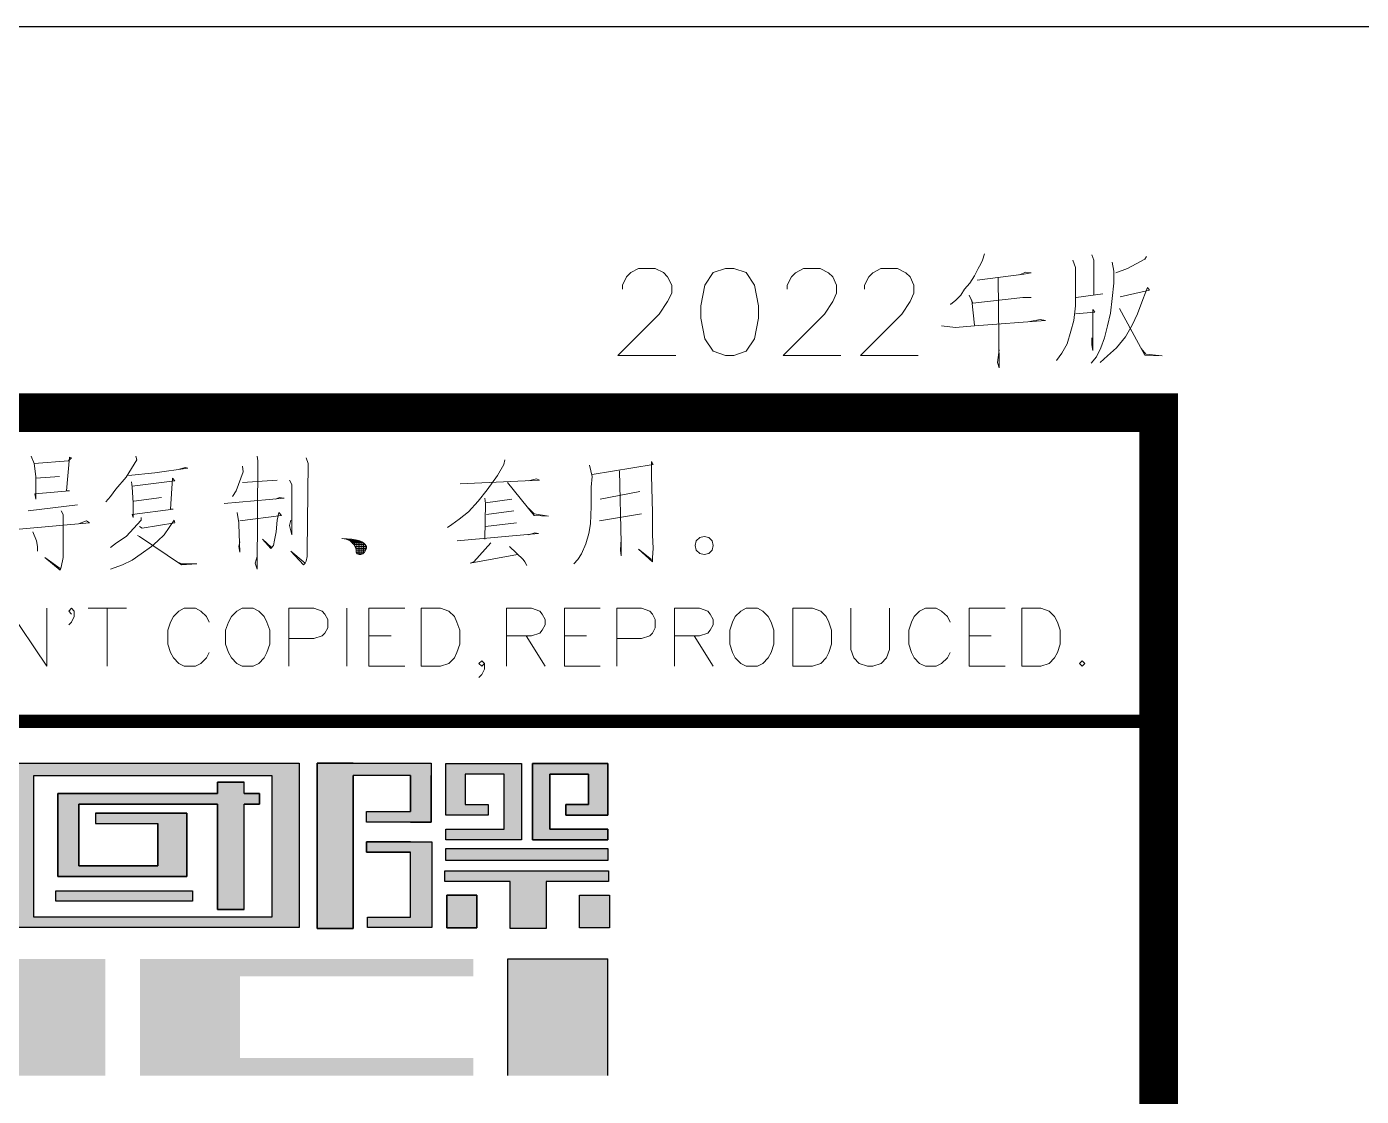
# Model space of a CAD drawing. Extents: x -9422388 to 15610651, y -1992469 to 953794.
# Drawn here: x -2685709 to -2682249, y -245956 to -243184 of the extents above; entities that cross this region are included whole.
import ezdxf

# ---------------------------------------------------------------- set-up
doc = ezdxf.new("R2010")
doc.units = 0
doc.header["$LTSCALE"] = 1000
doc.layers.add('PUB_TITLE', color=4, linetype='Continuous')

# ---------------------------------------------------------------- blocks, each defined once
blk = doc.blocks.new('AACI')
at = {"layer": 'PUB_TITLE'}
h = blk.add_hatch(color=256, dxfattribs=at)
h.paths.add_polyline_path([(3701.5, 3492.7), (3084.3, 3492.7), (3084.3, 3859.9), (3701.5, 3859.9)], flags=16)
h.paths.add_polyline_path([(3021.7, 3891.2), (3771.8, 3891.2), (3771.8, 3465.4), (3021.7, 3465.4)])
h = blk.add_hatch(color=256, dxfattribs=at)
h.paths.add_polyline_path([(3701.5, 3492.7), (3084.3, 3492.7), (3084.3, 3859.9), (3701.5, 3859.9)], flags=16)
h.paths.add_polyline_path([(3021.7, 3891.2), (3771.8, 3891.2), (3771.8, 3465.4), (3021.7, 3465.4)])
for points in [[(3946.9, 3766.2), (4060.9, 3766.2), (4060.9, 3859.9), (3912.4, 3859.9), (3912.4, 3463.5), (3818.7, 3463.5), (3818.7, 3891.2), (4113.9, 3891.2), (4113.9, 3738.8), (3946.9, 3738.8)], [(3946.9, 3766.2), (4060.9, 3766.2), (4060.9, 3859.9), (3912.4, 3859.9), (3912.4, 3463.5), (3818.7, 3463.5), (3818.7, 3891.2), (4113.9, 3891.2), (4113.9, 3738.8), (3946.9, 3738.8)], [(4152.6, 3890.5), (4348, 3890.5), (4348, 3693.2), (4152.6, 3693.2), (4152.6, 3720.5), (4303.2, 3720.5), (4303.2, 3863.1), (4202.3, 3863.1), (4202.3, 3784.2), (4261.7, 3784.2), (4261.7, 3756.9), (4152.6, 3756.9)], [(4152.6, 3890.5), (4348, 3890.5), (4348, 3693.2), (4152.6, 3693.2), (4152.6, 3720.5), (4303.2, 3720.5), (4303.2, 3863.1), (4202.3, 3863.1), (4202.3, 3784.2), (4261.7, 3784.2), (4261.7, 3756.9), (4152.6, 3756.9)], [(4376.8, 3890.5), (4572.2, 3890.5), (4572.2, 3756.9), (4463.1, 3756.9), (4463.1, 3784.2), (4522.4, 3784.2), (4522.4, 3863.1), (4421.6, 3863.1), (4421.6, 3720.5), (4572.2, 3720.5), (4572.2, 3693.2), (4376.8, 3693.2)], [(4376.8, 3890.5), (4572.2, 3890.5), (4572.2, 3756.9), (4463.1, 3756.9), (4463.1, 3784.2), (4522.4, 3784.2), (4522.4, 3863.1), (4421.6, 3863.1), (4421.6, 3720.5), (4572.2, 3720.5), (4572.2, 3693.2), (4376.8, 3693.2)], [(3560.2, 3842.4), (3560.2, 3813.1), (3146.8, 3813.1), (3146.8, 3598.2), (3480.8, 3598.2), (3480.8, 3762.3), (3244.4, 3762.3), (3244.4, 3734.9), (3405.6, 3734.9), (3405.6, 3625.5), (3201.5, 3625.5), (3201.5, 3785.7), (3560.2, 3785.7), (3560.2, 3512.3), (3629.4, 3512.3), (3629.4, 3785.7), (3669.5, 3785.7), (3669.5, 3813.1), (3629.4, 3813.1), (3629.4, 3842.4)], [(3560.2, 3842.4), (3560.2, 3813.1), (3146.8, 3813.1), (3146.8, 3598.2), (3480.8, 3598.2), (3480.8, 3762.3), (3244.4, 3762.3), (3244.4, 3734.9), (3405.6, 3734.9), (3405.6, 3625.5), (3201.5, 3625.5), (3201.5, 3785.7), (3560.2, 3785.7), (3560.2, 3512.3), (3629.4, 3512.3), (3629.4, 3785.7), (3669.5, 3785.7), (3669.5, 3813.1), (3629.4, 3813.1), (3629.4, 3842.4)], [(3946.9, 3688.1), (4115.6, 3688.1), (4115.6, 3465.4), (3948.8, 3465.4), (3948.8, 3492.7), (4060.9, 3492.7), (4060.9, 3660.7), (3946.9, 3660.7)], [(3946.9, 3688.1), (4115.6, 3688.1), (4115.6, 3465.4), (3948.8, 3465.4), (3948.8, 3492.7), (4060.9, 3492.7), (4060.9, 3660.7), (3946.9, 3660.7)], [(3496.1, 3561.1), (3496.1, 3533.7), (3141.5, 3533.7), (3141.5, 3561.1)], [(3496.1, 3561.1), (3496.1, 3533.7), (3141.5, 3533.7), (3141.5, 3561.1)]]:
    blk.add_hatch(color=256, dxfattribs=at).paths.add_polyline_path(points)
h = blk.add_hatch(color=256, dxfattribs=at)
h.paths.add_polyline_path([(4152.6, 3670.7), (4572.2, 3670.7), (4572.2, 3639.4), (4152.6, 3639.4)])
h.paths.add_polyline_path([(4149.7, 3612.3), (4573.4, 3612.3), (4573.4, 3584.9), (4412.5, 3584.9), (4412.5, 3463.2), (4318.7, 3463.2), (4318.7, 3584.9), (4149.7, 3584.9)])
h.paths.add_polyline_path([(4154.7, 3549.4), (4232.9, 3549.4), (4232.9, 3464.9), (4154.7, 3464.9)], flags=17)
h.paths.add_polyline_path([(4498.3, 3549.4), (4576.6, 3549.4), (4576.6, 3464.9), (4498.3, 3464.9)])
h = blk.add_hatch(color=256, dxfattribs=at)
h.paths.add_polyline_path([(4152.6, 3670.7), (4572.2, 3670.7), (4572.2, 3639.4), (4152.6, 3639.4)])
h.paths.add_polyline_path([(4149.7, 3612.3), (4573.4, 3612.3), (4573.4, 3584.9), (4412.5, 3584.9), (4412.5, 3463.2), (4318.7, 3463.2), (4318.7, 3584.9), (4149.7, 3584.9)])
h.paths.add_polyline_path([(4154.7, 3549.4), (4232.9, 3549.4), (4232.9, 3464.9), (4154.7, 3464.9)], flags=17)
h.paths.add_polyline_path([(4498.3, 3549.4), (4576.6, 3549.4), (4576.6, 3464.9), (4498.3, 3464.9)])
h = blk.add_hatch(color=256, dxfattribs=at)
h.paths.add_polyline_path([(2405.9, 3281.5), (2405.9, 3082.1), (3269.9, 3082.1), (3269.9, 3384.5), (2405.9, 3384.5), (2405.9, 3333.2), (3010.7, 3333.2), (3010.7, 3133.5), (2665.1, 3133.5), (2665.1, 3230.2), (2989.7, 3230.2), (2989.7, 3281.5)])
h.paths.add_polyline_path([(1732.8, 3203.1), (2036.5, 3203.1), (2036.5, 3157.7), (1732.8, 3157.7)], flags=17)
h.paths.add_polyline_path([(1711.8, 3333.2), (2057.4, 3333.2), (2057.4, 3082.1), (2316.6, 3082.1), (2316.6, 3384.5), (1452.6, 3384.5), (1452.6, 3082.1), (1711.8, 3082.1)])
h.paths.add_polyline_path([(4312.5, 3082.1), (4312.5, 3384.5), (4571.7, 3384.5), (4571.7, 3082.1)])
h.paths.add_polyline_path([(4223.2, 3082.1), (4223.2, 3127.5), (3618.4, 3127.5), (3618.4, 3339.2), (4223.2, 3339.2), (4223.2, 3384.5), (3359.2, 3384.5), (3359.2, 3082.1)])
edge = h.paths.add_edge_path()
edge.add_line((2405.9, 3082.1), (2571, 3082.1))
for p, q in [((3021.7, 3891.2), (3771.8, 3891.2)), ((3021.7, 3891.2), (3771.8, 3891.2)), ((3771.8, 3891.2), (3771.8, 3465.4)), ((3771.8, 3891.2), (3771.8, 3465.4)), ((3912.4, 3891.2), (3818.7, 3891.2)), ((3818.7, 3891.2), (3818.7, 3463.5)), ((3912.4, 3891.2), (3818.7, 3891.2)), ((3818.7, 3891.2), (3818.7, 3463.5)), ((3818.7, 3463.5), (3818.7, 3891.2)), ((3818.7, 3891.2), (4113.9, 3891.2)), ((3912.4, 3891.2), (3818.7, 3891.2)), ((3818.7, 3891.2), (3818.7, 3463.5)), ((3912.4, 3891.2), (3818.7, 3891.2)), ((3818.7, 3891.2), (3818.7, 3463.5)), ((3818.7, 3463.5), (3818.7, 3891.2)), ((3818.7, 3891.2), (4113.9, 3891.2)), ((3912.4, 3891.2), (4113.9, 3891.2)), ((3912.4, 3891.2), (4113.9, 3891.2)), ((3912.4, 3891.2), (4113.9, 3891.2)), ((3912.4, 3891.2), (4113.9, 3891.2)), ((4113.9, 3891.2), (4113.9, 3859.9)), ((4113.9, 3891.2), (4113.9, 3859.9)), ((4113.9, 3891.2), (4113.9, 3738.8)), ((4113.9, 3891.2), (4113.9, 3859.9)), ((4113.9, 3891.2), (4113.9, 3859.9)), ((4113.9, 3891.2), (4113.9, 3738.8)), ((4152.6, 3756.9), (4152.6, 3890.5)), ((4152.6, 3890.5), (4348, 3890.5)), ((4152.6, 3756.9), (4152.6, 3890.5)), ((4152.6, 3890.5), (4348, 3890.5)), ((4152.6, 3890.5), (4348, 3890.5)), ((4152.6, 3756.9), (4152.6, 3890.5)), ((4152.6, 3756.9), (4152.6, 3890.5)), ((4152.6, 3890.5), (4348, 3890.5)), ((4152.6, 3756.9), (4152.6, 3890.5)), ((4152.6, 3890.5), (4348, 3890.5)), ((4152.6, 3890.5), (4348, 3890.5)), ((4152.6, 3756.9), (4152.6, 3890.5)), ((4348, 3890.5), (4348, 3693.2)), ((4348, 3890.5), (4348, 3693.2)), ((4348, 3890.5), (4348, 3693.2)), ((4348, 3890.5), (4348, 3693.2)), ((4348, 3890.5), (4348, 3693.2)), ((4348, 3890.5), (4348, 3693.2)), ((4572.2, 3890.5), (4376.8, 3890.5)), ((4376.8, 3890.5), (4376.8, 3693.2)), ((4376.8, 3890.5), (4572.2, 3890.5)), ((4376.8, 3693.2), (4376.8, 3890.5)), ((4376.8, 3890.5), (4572.2, 3890.5)), ((4376.8, 3693.2), (4376.8, 3890.5)), ((4572.2, 3890.5), (4376.8, 3890.5)), ((4376.8, 3890.5), (4376.8, 3693.2)), ((4376.8, 3890.5), (4572.2, 3890.5)), ((4376.8, 3693.2), (4376.8, 3890.5)), ((4376.8, 3890.5), (4572.2, 3890.5)), ((4376.8, 3693.2), (4376.8, 3890.5)), ((4572.2, 3756.9), (4572.2, 3890.5)), ((4572.2, 3890.5), (4572.2, 3756.9)), ((4572.2, 3890.5), (4572.2, 3756.9)), ((4572.2, 3756.9), (4572.2, 3890.5)), ((4572.2, 3890.5), (4572.2, 3756.9)), ((4572.2, 3890.5), (4572.2, 3756.9)), ((3084.3, 3492.7), (3084.3, 3859.9)), ((3084.3, 3859.9), (3701.5, 3859.9)), ((3084.3, 3492.7), (3084.3, 3859.9)), ((3084.3, 3859.9), (3701.5, 3859.9)), ((3560.2, 3813.1), (3560.2, 3842.4)), ((3560.2, 3842.4), (3629.4, 3842.4)), ((3560.2, 3842.4), (3560.2, 3813.1)), ((3629.4, 3842.4), (3560.2, 3842.4)), ((3560.2, 3813.1), (3560.2, 3842.4)), ((3560.2, 3842.4), (3629.4, 3842.4)), ((3560.2, 3842.4), (3560.2, 3813.1)), ((3629.4, 3842.4), (3560.2, 3842.4)), ((3629.4, 3813.1), (3629.4, 3842.4)), ((3629.4, 3813.1), (3629.4, 3842.4)), ((3629.4, 3813.1), (3629.4, 3842.4)), ((3629.4, 3813.1), (3629.4, 3842.4)), ((3701.5, 3859.9), (3701.5, 3492.7)), ((3701.5, 3859.9), (3701.5, 3492.7)), ((3912.4, 3463.5), (3912.4, 3859.9)), ((4060.9, 3859.9), (3912.4, 3859.9)), ((3912.4, 3463.5), (3912.4, 3859.9)), ((4060.9, 3859.9), (3912.4, 3859.9)), ((4060.9, 3859.9), (3912.4, 3859.9)), ((3912.4, 3859.9), (3912.4, 3463.5)), ((3912.4, 3463.5), (3912.4, 3859.9)), ((4060.9, 3859.9), (3912.4, 3859.9)), ((3912.4, 3463.5), (3912.4, 3859.9)), ((4060.9, 3859.9), (3912.4, 3859.9)), ((4060.9, 3859.9), (3912.4, 3859.9)), ((3912.4, 3859.9), (3912.4, 3463.5)), ((4060.9, 3859.9), (4060.9, 3766.2)), ((4060.9, 3859.9), (4060.9, 3766.2)), ((4060.9, 3766.2), (4060.9, 3859.9)), ((4060.9, 3859.9), (4060.9, 3766.2)), ((4060.9, 3859.9), (4060.9, 3766.2)), ((4060.9, 3766.2), (4060.9, 3859.9)), ((4113.9, 3738.8), (4113.9, 3859.9)), ((4113.9, 3738.8), (4113.9, 3859.9)), ((4113.9, 3738.8), (4113.9, 3859.9)), ((4113.9, 3738.8), (4113.9, 3859.9)), ((4303.2, 3863.1), (4202.3, 3863.1)), ((4202.3, 3863.1), (4202.3, 3784.2)), ((4303.2, 3863.1), (4202.3, 3863.1)), ((4202.3, 3863.1), (4202.3, 3784.2)), ((4303.2, 3863.1), (4202.3, 3863.1)), ((4202.3, 3863.1), (4202.3, 3784.2)), ((4303.2, 3863.1), (4202.3, 3863.1)), ((4202.3, 3863.1), (4202.3, 3784.2)), ((4303.2, 3863.1), (4202.3, 3863.1)), ((4202.3, 3863.1), (4202.3, 3784.2)), ((4303.2, 3863.1), (4202.3, 3863.1)), ((4202.3, 3863.1), (4202.3, 3784.2)), ((4303.2, 3720.5), (4303.2, 3863.1)), ((4303.2, 3720.5), (4303.2, 3863.1)), ((4303.2, 3720.5), (4303.2, 3863.1)), ((4303.2, 3720.5), (4303.2, 3863.1)), ((4303.2, 3720.5), (4303.2, 3863.1)), ((4303.2, 3720.5), (4303.2, 3863.1)), ((4421.6, 3720.5), (4421.6, 3863.1)), ((4421.6, 3863.1), (4522.4, 3863.1)), ((4522.4, 3863.1), (4421.6, 3863.1)), ((4421.6, 3863.1), (4421.6, 3720.5)), ((4522.4, 3863.1), (4421.6, 3863.1)), ((4421.6, 3863.1), (4421.6, 3720.5)), ((4421.6, 3720.5), (4421.6, 3863.1)), ((4421.6, 3863.1), (4522.4, 3863.1)), ((4522.4, 3863.1), (4421.6, 3863.1)), ((4421.6, 3863.1), (4421.6, 3720.5)), ((4522.4, 3863.1), (4421.6, 3863.1)), ((4421.6, 3863.1), (4421.6, 3720.5)), ((4522.4, 3863.1), (4522.4, 3784.2)), ((4522.4, 3784.2), (4522.4, 3863.1)), ((4522.4, 3784.2), (4522.4, 3863.1)), ((4522.4, 3863.1), (4522.4, 3784.2)), ((4522.4, 3784.2), (4522.4, 3863.1)), ((4522.4, 3784.2), (4522.4, 3863.1)), ((3146.8, 3598.2), (3146.8, 3813.1)), ((3146.8, 3813.1), (3560.2, 3813.1)), ((3560.2, 3813.1), (3146.8, 3813.1)), ((3146.8, 3813.1), (3146.8, 3598.2)), ((3146.8, 3598.2), (3146.8, 3813.1)), ((3146.8, 3813.1), (3560.2, 3813.1)), ((3560.2, 3813.1), (3146.8, 3813.1)), ((3146.8, 3813.1), (3146.8, 3598.2)), ((3629.4, 3813.1), (3669.5, 3813.1)), ((3669.5, 3813.1), (3629.4, 3813.1)), ((3629.4, 3813.1), (3669.5, 3813.1)), ((3669.5, 3813.1), (3629.4, 3813.1)), ((3669.5, 3813.1), (3669.5, 3785.7)), ((3669.5, 3785.7), (3669.5, 3813.1)), ((3669.5, 3813.1), (3669.5, 3785.7)), ((3669.5, 3785.7), (3669.5, 3813.1)), ((3560.2, 3785.7), (3201.5, 3785.7)), ((3201.5, 3785.7), (3201.5, 3625.5)), ((3201.5, 3625.5), (3201.5, 3785.7)), ((3201.5, 3785.7), (3560.2, 3785.7)), ((3560.2, 3785.7), (3201.5, 3785.7)), ((3201.5, 3785.7), (3201.5, 3625.5)), ((3201.5, 3625.5), (3201.5, 3785.7)), ((3201.5, 3785.7), (3560.2, 3785.7)), ((3560.2, 3512.3), (3560.2, 3785.7)), ((3560.2, 3785.7), (3560.2, 3512.3)), ((3560.2, 3512.3), (3560.2, 3785.7)), ((3560.2, 3785.7), (3560.2, 3512.3)), ((3629.4, 3512.3), (3629.4, 3785.7)), ((3669.5, 3785.7), (3629.4, 3785.7)), ((3629.4, 3512.3), (3629.4, 3785.7)), ((3629.4, 3785.7), (3669.5, 3785.7)), ((3629.4, 3512.3), (3629.4, 3785.7)), ((3669.5, 3785.7), (3629.4, 3785.7)), ((3629.4, 3512.3), (3629.4, 3785.7)), ((3629.4, 3785.7), (3669.5, 3785.7)), ((4202.3, 3784.2), (4261.7, 3784.2)), ((4202.3, 3784.2), (4261.7, 3784.2)), ((4202.3, 3784.2), (4261.7, 3784.2)), ((4202.3, 3784.2), (4261.7, 3784.2)), ((4202.3, 3784.2), (4261.7, 3784.2)), ((4202.3, 3784.2), (4261.7, 3784.2)), ((4261.7, 3784.2), (4261.7, 3756.9)), ((4261.7, 3784.2), (4261.7, 3756.9)), ((4261.7, 3784.2), (4261.7, 3756.9)), ((4261.7, 3784.2), (4261.7, 3756.9)), ((4261.7, 3784.2), (4261.7, 3756.9)), ((4261.7, 3784.2), (4261.7, 3756.9)), ((4522.4, 3784.2), (4463.1, 3784.2)), ((4463.1, 3784.2), (4463.1, 3756.9)), ((4463.1, 3756.9), (4463.1, 3784.2)), ((4463.1, 3784.2), (4522.4, 3784.2)), ((4463.1, 3756.9), (4463.1, 3784.2)), ((4463.1, 3784.2), (4522.4, 3784.2)), ((4522.4, 3784.2), (4463.1, 3784.2)), ((4463.1, 3784.2), (4463.1, 3756.9)), ((4463.1, 3756.9), (4463.1, 3784.2)), ((4463.1, 3784.2), (4522.4, 3784.2)), ((4463.1, 3756.9), (4463.1, 3784.2)), ((4463.1, 3784.2), (4522.4, 3784.2)), ((3244.4, 3762.3), (3244.4, 3734.9)), ((3244.4, 3762.3), (3480.8, 3762.3)), ((3480.8, 3762.3), (3244.4, 3762.3)), ((3244.4, 3762.3), (3244.4, 3734.9)), ((3244.4, 3762.3), (3244.4, 3734.9)), ((3244.4, 3762.3), (3480.8, 3762.3)), ((3480.8, 3762.3), (3244.4, 3762.3)), ((3244.4, 3762.3), (3244.4, 3734.9)), ((3480.8, 3762.3), (3480.8, 3598.2)), ((3480.8, 3598.2), (3480.8, 3762.3)), ((3480.8, 3762.3), (3480.8, 3598.2)), ((3480.8, 3598.2), (3480.8, 3762.3)), ((3946.9, 3738.8), (3946.9, 3766.2)), ((3946.9, 3766.2), (4060.9, 3766.2)), ((3946.9, 3738.8), (3946.9, 3766.2)), ((3946.9, 3766.2), (4060.9, 3766.2)), ((3946.9, 3766.2), (4060.9, 3766.2)), ((3946.9, 3738.8), (3946.9, 3766.2)), ((3946.9, 3738.8), (3946.9, 3766.2)), ((3946.9, 3766.2), (4060.9, 3766.2)), ((3946.9, 3738.8), (3946.9, 3766.2)), ((3946.9, 3766.2), (4060.9, 3766.2)), ((3946.9, 3766.2), (4060.9, 3766.2)), ((3946.9, 3738.8), (3946.9, 3766.2)), ((4060.9, 3738.8), (3946.9, 3738.8)), ((4060.9, 3738.8), (3946.9, 3738.8)), ((4113.9, 3738.8), (3946.9, 3738.8)), ((4060.9, 3738.8), (3946.9, 3738.8)), ((4060.9, 3738.8), (3946.9, 3738.8)), ((4113.9, 3738.8), (3946.9, 3738.8)), ((4060.9, 3738.8), (4113.9, 3738.8)), ((4060.9, 3738.8), (4113.9, 3738.8)), ((4060.9, 3738.8), (4113.9, 3738.8)), ((4060.9, 3738.8), (4113.9, 3738.8)), ((4261.7, 3756.9), (4152.6, 3756.9)), ((4261.7, 3756.9), (4152.6, 3756.9)), ((4261.7, 3756.9), (4152.6, 3756.9)), ((4261.7, 3756.9), (4152.6, 3756.9)), ((4261.7, 3756.9), (4152.6, 3756.9)), ((4261.7, 3756.9), (4152.6, 3756.9)), ((4463.1, 3756.9), (4572.2, 3756.9)), ((4572.2, 3756.9), (4463.1, 3756.9)), ((4572.2, 3756.9), (4463.1, 3756.9)), ((4463.1, 3756.9), (4572.2, 3756.9)), ((4572.2, 3756.9), (4463.1, 3756.9)), ((4572.2, 3756.9), (4463.1, 3756.9)), ((3244.4, 3734.9), (3405.6, 3734.9)), ((3244.4, 3734.9), (3405.6, 3734.9)), ((3244.4, 3734.9), (3405.6, 3734.9)), ((3244.4, 3734.9), (3405.6, 3734.9)), ((3405.6, 3625.5), (3405.6, 3734.9)), ((3405.6, 3734.9), (3405.6, 3625.5)), ((3405.6, 3625.5), (3405.6, 3734.9)), ((3405.6, 3734.9), (3405.6, 3625.5)), ((4152.6, 3693.2), (4152.6, 3720.5)), ((4152.6, 3720.5), (4303.2, 3720.5)), ((4152.6, 3693.2), (4152.6, 3720.5)), ((4152.6, 3720.5), (4303.2, 3720.5)), ((4152.6, 3693.2), (4152.6, 3720.5)), ((4152.6, 3720.5), (4303.2, 3720.5)), ((4152.6, 3693.2), (4152.6, 3720.5)), ((4152.6, 3720.5), (4303.2, 3720.5)), ((4152.6, 3693.2), (4152.6, 3720.5)), ((4152.6, 3720.5), (4303.2, 3720.5)), ((4152.6, 3693.2), (4152.6, 3720.5)), ((4152.6, 3720.5), (4303.2, 3720.5)), ((4572.2, 3720.5), (4421.6, 3720.5)), ((4421.6, 3720.5), (4572.2, 3720.5)), ((4421.6, 3720.5), (4572.2, 3720.5)), ((4572.2, 3720.5), (4421.6, 3720.5)), ((4421.6, 3720.5), (4572.2, 3720.5)), ((4421.6, 3720.5), (4572.2, 3720.5)), ((4572.2, 3693.2), (4572.2, 3720.5)), ((4572.2, 3720.5), (4572.2, 3693.2)), ((4572.2, 3720.5), (4572.2, 3693.2)), ((4572.2, 3693.2), (4572.2, 3720.5)), ((4572.2, 3720.5), (4572.2, 3693.2)), ((4572.2, 3720.5), (4572.2, 3693.2)), ((4060.9, 3688.1), (3946.9, 3688.1)), ((3946.9, 3688.1), (3946.9, 3660.7)), ((4060.9, 3688.1), (3946.9, 3688.1)), ((3946.9, 3688.1), (3946.9, 3660.7)), ((3946.9, 3688.1), (4115.6, 3688.1)), ((3946.9, 3660.7), (3946.9, 3688.1)), ((4060.9, 3688.1), (3946.9, 3688.1)), ((3946.9, 3688.1), (3946.9, 3660.7)), ((4060.9, 3688.1), (3946.9, 3688.1)), ((3946.9, 3688.1), (3946.9, 3660.7)), ((3946.9, 3688.1), (4115.6, 3688.1)), ((3946.9, 3660.7), (3946.9, 3688.1)), ((4060.9, 3688.1), (4115.6, 3688.1)), ((4060.9, 3688.1), (4115.6, 3688.1)), ((4060.9, 3688.1), (4115.6, 3688.1)), ((4060.9, 3688.1), (4115.6, 3688.1)), ((4115.6, 3688.1), (4115.6, 3492.7)), ((4115.6, 3688.1), (4115.6, 3492.7)), ((4115.6, 3688.1), (4115.6, 3465.4)), ((4115.6, 3688.1), (4115.6, 3492.7)), ((4115.6, 3688.1), (4115.6, 3492.7)), ((4115.6, 3688.1), (4115.6, 3465.4)), ((4348, 3693.2), (4152.6, 3693.2)), ((4348, 3693.2), (4152.6, 3693.2)), ((4348, 3693.2), (4152.6, 3693.2)), ((4348, 3693.2), (4152.6, 3693.2)), ((4348, 3693.2), (4152.6, 3693.2)), ((4348, 3693.2), (4152.6, 3693.2)), ((4152.6, 3670.7), (4572.2, 3670.7)), ((4152.6, 3639.4), (4152.6, 3670.7)), ((4152.6, 3670.7), (4572.2, 3670.7)), ((4152.6, 3639.4), (4152.6, 3670.7)), ((4152.6, 3670.7), (4572.2, 3670.7)), ((4152.6, 3639.4), (4152.6, 3670.7)), ((4152.6, 3670.7), (4572.2, 3670.7)), ((4152.6, 3639.4), (4152.6, 3670.7)), ((4376.8, 3693.2), (4572.2, 3693.2)), ((4572.2, 3693.2), (4376.8, 3693.2)), ((4572.2, 3693.2), (4376.8, 3693.2)), ((4376.8, 3693.2), (4572.2, 3693.2)), ((4572.2, 3693.2), (4376.8, 3693.2)), ((4572.2, 3693.2), (4376.8, 3693.2)), ((4572.2, 3670.7), (4572.2, 3639.4)), ((4572.2, 3670.7), (4572.2, 3639.4)), ((4572.2, 3670.7), (4572.2, 3639.4)), ((4572.2, 3670.7), (4572.2, 3639.4)), ((3946.9, 3660.7), (4060.9, 3660.7)), ((3946.9, 3660.7), (4060.9, 3660.7)), ((4060.9, 3660.7), (3946.9, 3660.7)), ((3946.9, 3660.7), (4060.9, 3660.7)), ((3946.9, 3660.7), (4060.9, 3660.7)), ((4060.9, 3660.7), (3946.9, 3660.7)), ((4060.9, 3492.7), (4060.9, 3660.7)), ((4060.9, 3492.7), (4060.9, 3660.7)), ((4060.9, 3492.7), (4060.9, 3660.7)), ((4060.9, 3492.7), (4060.9, 3660.7)), ((4060.9, 3492.7), (4060.9, 3660.7)), ((4060.9, 3492.7), (4060.9, 3660.7)), ((4572.2, 3639.4), (4152.6, 3639.4)), ((4572.2, 3639.4), (4152.6, 3639.4)), ((4572.2, 3639.4), (4152.6, 3639.4)), ((4572.2, 3639.4), (4152.6, 3639.4)), ((3480.8, 3598.2), (3146.8, 3598.2)), ((3146.8, 3598.2), (3480.8, 3598.2)), ((3480.8, 3598.2), (3146.8, 3598.2)), ((3146.8, 3598.2), (3480.8, 3598.2)), ((3201.5, 3625.5), (3405.6, 3625.5)), ((3405.6, 3625.5), (3201.5, 3625.5)), ((3201.5, 3625.5), (3405.6, 3625.5)), ((3405.6, 3625.5), (3201.5, 3625.5)), ((4149.7, 3584.9), (4149.7, 3612.3)), ((4149.7, 3612.3), (4573.4, 3612.3)), ((4149.7, 3612.3), (4573.4, 3612.3)), ((4149.7, 3584.9), (4149.7, 3612.3)), ((4149.7, 3584.9), (4149.7, 3612.3)), ((4149.7, 3612.3), (4573.4, 3612.3)), ((4149.7, 3612.3), (4573.4, 3612.3)), ((4149.7, 3584.9), (4149.7, 3612.3)), ((4573.4, 3612.3), (4573.4, 3584.9)), ((4573.4, 3612.3), (4573.4, 3584.9)), ((4573.4, 3612.3), (4573.4, 3584.9)), ((4573.4, 3612.3), (4573.4, 3584.9)), ((4318.7, 3584.9), (4149.7, 3584.9)), ((4318.7, 3584.9), (4149.7, 3584.9)), ((4318.7, 3584.9), (4149.7, 3584.9)), ((4318.7, 3584.9), (4149.7, 3584.9)), ((4318.7, 3463.2), (4318.7, 3584.9)), ((4318.7, 3463.2), (4318.7, 3584.9)), ((4318.7, 3463.2), (4318.7, 3584.9)), ((4318.7, 3463.2), (4318.7, 3584.9)), ((4573.4, 3584.9), (4412.5, 3584.9)), ((4412.5, 3584.9), (4412.5, 3463.2)), ((4573.4, 3584.9), (4412.5, 3584.9)), ((4412.5, 3584.9), (4412.5, 3463.2)), ((4573.4, 3584.9), (4412.5, 3584.9)), ((4412.5, 3584.9), (4412.5, 3463.2)), ((4573.4, 3584.9), (4412.5, 3584.9)), ((4412.5, 3584.9), (4412.5, 3463.2)), ((3141.5, 3533.7), (3141.5, 3561.1)), ((3141.5, 3561.1), (3496.1, 3561.1)), ((3141.5, 3533.7), (3141.5, 3561.1)), ((3141.5, 3561.1), (3496.1, 3561.1)), ((3496.1, 3533.7), (3141.5, 3533.7)), ((3496.1, 3533.7), (3141.5, 3533.7)), ((3496.1, 3561.1), (3496.1, 3533.7)), ((3496.1, 3561.1), (3496.1, 3533.7)), ((4232.9, 3549.4), (4154.7, 3549.4)), ((4154.7, 3549.4), (4154.7, 3464.9)), ((4154.7, 3549.4), (4232.9, 3549.4)), ((4154.7, 3464.9), (4154.7, 3549.4)), ((4232.9, 3549.4), (4154.7, 3549.4)), ((4154.7, 3549.4), (4154.7, 3464.9)), ((4154.7, 3549.4), (4232.9, 3549.4)), ((4154.7, 3464.9), (4154.7, 3549.4)), ((4232.9, 3464.9), (4232.9, 3549.4)), ((4232.9, 3549.4), (4232.9, 3464.9)), ((4232.9, 3464.9), (4232.9, 3549.4)), ((4232.9, 3549.4), (4232.9, 3464.9)), ((4498.3, 3549.4), (4576.6, 3549.4)), ((4498.3, 3464.9), (4498.3, 3549.4)), ((4498.3, 3549.4), (4576.6, 3549.4)), ((4498.3, 3464.9), (4498.3, 3549.4)), ((4498.3, 3549.4), (4576.6, 3549.4)), ((4498.3, 3464.9), (4498.3, 3549.4)), ((4498.3, 3549.4), (4576.6, 3549.4)), ((4498.3, 3464.9), (4498.3, 3549.4)), ((4576.6, 3549.4), (4576.6, 3464.9)), ((4576.6, 3549.4), (4576.6, 3464.9)), ((4576.6, 3549.4), (4576.6, 3464.9)), ((4576.6, 3549.4), (4576.6, 3464.9)), ((3629.4, 3512.3), (3560.2, 3512.3)), ((3560.2, 3512.3), (3629.4, 3512.3)), ((3629.4, 3512.3), (3560.2, 3512.3)), ((3560.2, 3512.3), (3629.4, 3512.3)), ((3771.8, 3465.4), (3021.7, 3465.4)), ((3771.8, 3465.4), (3021.7, 3465.4)), ((3701.5, 3492.7), (3084.3, 3492.7)), ((3701.5, 3492.7), (3084.3, 3492.7)), ((3818.7, 3463.5), (3912.4, 3463.5)), ((3818.7, 3463.5), (3912.4, 3463.5)), ((3912.4, 3463.5), (3818.7, 3463.5)), ((3818.7, 3463.5), (3912.4, 3463.5)), ((3818.7, 3463.5), (3912.4, 3463.5)), ((3912.4, 3463.5), (3818.7, 3463.5)), ((3948.8, 3465.4), (3948.8, 3492.7)), ((3948.8, 3492.7), (4060.9, 3492.7)), ((3948.8, 3465.4), (3948.8, 3492.7)), ((3948.8, 3492.7), (4060.9, 3492.7)), ((3948.8, 3465.4), (3948.8, 3492.7)), ((3948.8, 3492.7), (4060.9, 3492.7)), ((3948.8, 3465.4), (3948.8, 3492.7)), ((3948.8, 3492.7), (4060.9, 3492.7)), ((3948.8, 3465.4), (3948.8, 3492.7)), ((3948.8, 3492.7), (4060.9, 3492.7)), ((3948.8, 3465.4), (3948.8, 3492.7)), ((3948.8, 3492.7), (4060.9, 3492.7)), ((4115.6, 3465.4), (3948.8, 3465.4)), ((4115.6, 3465.4), (3948.8, 3465.4)), ((4115.6, 3465.4), (3948.8, 3465.4)), ((4115.6, 3465.4), (3948.8, 3465.4)), ((4115.6, 3465.4), (3948.8, 3465.4)), ((4115.6, 3465.4), (3948.8, 3465.4)), ((4115.6, 3492.7), (4115.6, 3465.4)), ((4115.6, 3492.7), (4115.6, 3465.4)), ((4115.6, 3492.7), (4115.6, 3465.4)), ((4115.6, 3492.7), (4115.6, 3465.4)), ((4154.7, 3464.9), (4232.9, 3464.9)), ((4232.9, 3464.9), (4154.7, 3464.9)), ((4154.7, 3464.9), (4232.9, 3464.9)), ((4232.9, 3464.9), (4154.7, 3464.9)), ((4412.5, 3463.2), (4318.7, 3463.2)), ((4412.5, 3463.2), (4318.7, 3463.2)), ((4412.5, 3463.2), (4318.7, 3463.2)), ((4412.5, 3463.2), (4318.7, 3463.2)), ((4576.6, 3464.9), (4498.3, 3464.9)), ((4576.6, 3464.9), (4498.3, 3464.9)), ((4576.6, 3464.9), (4498.3, 3464.9)), ((4576.6, 3464.9), (4498.3, 3464.9)), ((4313, 3082.3), (4313, 3384.7)), ((4313, 3384.7), (4572.2, 3384.7)), ((4572.2, 3082.3), (4572.2, 3384.7))]:
    blk.add_line(p, q, dxfattribs=at)
blk.add_lwpolyline([(0, 4000), (6000, 4000), (6000, 0), (0, 0)], close=True, dxfattribs=at)
blk = doc.blocks.new('TQ')
at = {"layer": 'PUB_TITLE', "color": 140, "lineweight": 0}
for points in [[(1750558.7, -758576.6), (1750560, -758576.6), (1750568.5, -758570.1), (1750578.3, -758560.3), (1750584.8, -758549.8), (1750594.6, -758538.7), (1750603.1, -758525.7), (1750609.6, -758512.6), (1750614.2, -758504.1), (1750617.5, -758497.6), (1750620.7, -758485.8)], [(1750814.9, -758487.8), (1750818.1, -758497.6), (1750818.1, -758560.3)], [(1750913.5, -758491), (1750910.3, -758495.6), (1750878.9, -758512.6), (1750858, -758520.4)], [(1749967.2, -758549.8), (1749967.2, -758542.7), (1749974.4, -758527.6), (1749982.2, -758519.8), (1749996.6, -758512.6), (1750026.6, -758512.6), (1750041.7, -758519.8), (1750048.9, -758527.6), (1750056.7, -758542.7), (1750056.7, -758557), (1750048.9, -758572.1), (1750033.8, -758594.9), (1749959.3, -758669.5), (1750063.9, -758669.5)], [(1750264.7, -758550), (1750264.7, -758542.3), (1750272.4, -758527.4), (1750279.6, -758520.3), (1750294.5, -758512.5), (1750324.2, -758512.5), (1750339.1, -758520.3), (1750346.9, -758527.4), (1750354, -758542.3), (1750354, -758557.2), (1750346.9, -758572.1), (1750332, -758594.7), (1750257.5, -758669.2), (1750361.7, -758669.2)], [(1750404.3, -758550), (1750404.3, -758542.3), (1750412, -758527.4), (1750419.2, -758520.3), (1750434.1, -758512.5), (1750463.8, -758512.5), (1750478.7, -758520.3), (1750486.5, -758527.4), (1750493.6, -758542.3), (1750493.6, -758557.2), (1750486.5, -758572.1), (1750471.6, -758594.7), (1750397.1, -758669.2), (1750501.3, -758669.2)], [(1750780.2, -758497.6), (1750785.4, -758510.6), (1750785.4, -758549.8), (1750785.4, -758579.9), (1750782.2, -758606.1), (1750776.9, -758625.7), (1750770.4, -758648.5), (1750760.6, -758665.5), (1750750.8, -758678.6)], [(1750851.5, -758500.8), (1750854.7, -758517.2), (1750854.7, -758538.7), (1750851.5, -758566.8), (1750848.2, -758593), (1750843, -758615.9), (1750837.7, -758637.4), (1750831.2, -758655.7), (1750823.3, -758672.1), (1750813.5, -758683.2)], [(1750607.7, -758533.5), (1750692, -758522.4), (1750705.1, -758520.4), (1750695.2, -758519.1), (1750684.8, -758523.7)], [(1750645.6, -758528.9), (1750647.5, -758691.7), (1750644.3, -758681.9), (1750647.5, -758659)], [(1750705.1, -758564.9), (1750690, -758564.9), (1750599.8, -758574.7), (1750593.3, -758560.3), (1750597.9, -758570.1), (1750603.1, -758614.6)], [(1750786.7, -758564.9), (1750834.5, -758558.3)], [(1750865.8, -758563.6), (1750918.8, -758551.8), (1750915.5, -758546.6), (1750907, -758568.1), (1750897.2, -758594.3), (1750887.4, -758614.6), (1750875.6, -758635.5), (1750859.3, -758655.7), (1750843, -758670.1), (1750829.9, -758681.9)], [(1750785.4, -758594.3), (1750820.1, -758591), (1750816.8, -758586.4), (1750816.8, -758660.3), (1750814.9, -758650.5), (1750814.9, -758637.4)], [(1750864.5, -758584.5), (1750910.3, -758668.8), (1750941.6, -758670.1), (1750912.2, -758666.8), (1750903.7, -758657)], [(1750543.6, -758615.9), (1750568.5, -758619.1), (1750603.1, -758615.9), (1750731.2, -758606.1), (1750721.4, -758604.7), (1750703.1, -758608)], [(1748899.9, -758851.1), (1748905.1, -758864.2), (1748908.4, -758887.7), (1748908.4, -758908.7), (1748908.4, -758922.4), (1748908.4, -758928.9), (1748906.4, -758919.1), (1748969.2, -758913.9), (1748963.9, -758913.9), (1748969.2, -758853.1), (1748972.4, -758854.4), (1748967.2, -758859.6), (1748905.1, -758864.2)], [(1749088.8, -758851.1), (1749090.7, -758857.7), (1749071.1, -758889.1), (1749052.8, -758910.6), (1749043, -758923.7), (1749034.5, -758933.5)], [(1749307.7, -758851.1), (1749309, -758859.6), (1749307.7, -759055.1), (1749304.4, -759044), (1749307.7, -759032.2)], [(1749075.7, -758885.8), (1749123.4, -758881.2), (1749182.9, -758872.7), (1749177.6, -758871.4), (1749167.8, -758874.7)], [(1749281.6, -758869.4), (1749282.9, -758879.2), (1749269.8, -758913.9), (1749263.3, -758923.7)], [(1749396.6, -758854.4), (1749399.9, -758864.2), (1749397.9, -759022.4), (1749397.9, -759032.2), (1749396.6, -759040.7), (1749394.6, -759044), (1749391.4, -759047.2), (1749368.5, -759022.4), (1749394.6, -759044)], [(1749754.8, -758857.7), (1749753.4, -758866.2), (1749741.7, -758885.8), (1749723.4, -758911.9), (1749707, -758932.2), (1749689.4, -758951.8), (1749672.4, -758964.9), (1749659.3, -758974.7), (1749651.5, -758979.9)], [(1749907.7, -758867.5), (1749912.9, -758887.7), (1749911, -758907.4), (1749911, -758942), (1749909.6, -758973.4), (1749906.4, -758991), (1749901.2, -759009.3), (1749893.3, -759027.6), (1749886.8, -759037.4), (1749879.6, -759045.3)], [(1749912.9, -758884.5), (1750022.7, -758866.2), (1750019.5, -758860.9), (1750019.5, -758885.8), (1750021.4, -758953.1), (1750021.4, -758987.7), (1750021.4, -758993), (1750022.7, -759017.8), (1750021.4, -759034.1), (1750021.4, -759042), (1749996.6, -759019.1), (1750019.5, -759037.4)], [(1748908.4, -758891), (1748950.9, -758887.7)], [(1749080.9, -758897.5), (1749082.2, -758907.4), (1749084.2, -758935.5), (1749084.2, -758961.6), (1749082.2, -758956.4), (1749156.1, -758946.6), (1749151.5, -758946.6), (1749154.8, -758891), (1749159.3, -758895.6), (1749082.2, -758905.4)], [(1749281.6, -758898.9), (1749343.7, -758894.3)], [(1749366.5, -758894.3), (1749370.4, -758902.1), (1749370.4, -758993), (1749366.5, -758976.6), (1749368.5, -758966.8)], [(1749674.4, -758900.8), (1749817.5, -758894.3), (1749812.3, -758892.3), (1749797.9, -758895.6)], [(1749760, -758898.9), (1749807.7, -758958.3), (1749833.8, -758959.6), (1749807.7, -758955.1), (1749797.9, -758945.3)], [(1749961.9, -758877.9), (1749965.2, -759007.4), (1749965.2, -759030.9), (1749963.9, -759021.1), (1749965.2, -759000.8)], [(1749998.5, -758915.2), (1749927.3, -758928.9)], [(1748894.6, -758949.8), (1748983.5, -758938.7)], [(1749135.2, -758925.7), (1749085.5, -758932.2)], [(1749248.2, -758936.8), (1749356.7, -758927), (1749355.4, -758927), (1749348.9, -758925.7), (1749340.4, -758928.9)], [(1749718.8, -758927), (1749720.1, -758936.8), (1749718.8, -759000.8)], [(1749720.1, -758935.5), (1749767.8, -758928.9)], [(1748878.3, -758983.2), (1749005.1, -758971.4), (1748999.9, -758968.1), (1748985.5, -758973.4)], [(1748954.1, -758949.8), (1748957.4, -758956.4), (1748957.4, -759004.1), (1748957.4, -759034.1), (1748954.1, -759051.8), (1748952.2, -759057), (1748924.7, -759034.1), (1748952.2, -759053.8)], [(1749098.6, -758961.6), (1749098.6, -758966.8), (1749071.1, -758996.2), (1749054.1, -759007.4), (1749043, -759015.8)], [(1749095.3, -758977.9), (1749100.5, -758981.2), (1749159.3, -758971.4), (1749158, -758966.8), (1749139.7, -758993), (1749128.6, -759004.1), (1749116.9, -759014.5), (1749098.6, -759027.6), (1749082.2, -759038.7), (1749064.6, -759047.2), (1749043, -759055.1)], [(1749271.8, -758953.1), (1749275, -758971.4), (1749275, -758974.7), (1749276.3, -759024.3), (1749275, -759014.5), (1749276.3, -759006)], [(1749276.3, -758968.1), (1749352.1, -758958.3), (1749346.9, -758953.1), (1749343.7, -758966.8), (1749342.3, -758987.7), (1749339.1, -759002.8), (1749337.1, -759012.6), (1749332.5, -759017.8), (1749317.5, -759000.8), (1749333.8, -759015.8)], [(1749720.1, -758977.9), (1749776.3, -758971.4)], [(1749771.1, -758949.8), (1749722.1, -758956.4)], [(1749926, -758968.1), (1750001.8, -758955.1)], [(1748903.1, -758987.7), (1748909.7, -759004.1), (1748911.6, -759014.5), (1748911.6, -759022.4)], [(1749092, -758994.3), (1749095.3, -758996.2), (1749171.1, -759047.2), (1749199.2, -759045.3), (1749171.1, -759045.3), (1749161.3, -759040.7)], [(1749669.1, -759004.1), (1749815.5, -758991), (1749809, -758989.7), (1749797.9, -758993)], [(1749461.9, -758999.5), (1749478.9, -759000.8), (1749488.7, -759002.8), (1749493.3, -759004.1), (1749496.6, -759006), (1749499.9, -759007.4), (1749503.1, -759010.6), (1749505.1, -759014.5), (1749505.1, -759017.8), (1749501.8, -759024.3), (1749498.6, -759027.6), (1749495.3, -759028.9), (1749492, -759028.9), (1749488.7, -759027.6), (1749486.8, -759024.3), (1749486.8, -759021.1), (1749485.5, -759015.8), (1749482.2, -759010.6), (1749475.7, -759004.1), (1749468.5, -759000.8), (1749460.6, -758999.5)], [(1749468.5, -759000.8), (1749477, -759000.8)], [(1749473.7, -759002.8), (1749473.7, -759000.8)], [(1749486.8, -759002.8), (1749473.7, -759002.8)], [(1749475.7, -759004.1), (1749493.3, -759004.1)], [(1749477, -759000.8), (1749477, -759006)], [(1749496.6, -759006), (1749477, -759006)], [(1749480.2, -759009.3), (1749480.2, -759002.8)], [(1749480.2, -759007.4), (1749498.6, -759007.4)], [(1749503.1, -759010.6), (1749482.2, -759010.6)], [(1749483.5, -759002.8), (1749483.5, -759012.6)], [(1749485.5, -759014.5), (1749505.1, -759014.5)], [(1749486.8, -759024.3), (1749486.8, -759002.8)], [(1749505.1, -759017.8), (1749486.8, -759017.8)], [(1749486.8, -759021.1), (1749503.1, -759021.1)], [(1749490.1, -759004.1), (1749490.1, -759027.6)], [(1749493.3, -759028.9), (1749493.3, -759004.1)], [(1749496.6, -759006), (1749496.6, -759027.6)], [(1749499.9, -759025.7), (1749499.9, -759007.4)], [(1749503.1, -759010.6), (1749503.1, -759021.1)], [(1749729.9, -759007.4), (1749699.2, -759042), (1749692.7, -759044), (1749777.6, -759028.9)], [(1749763.2, -759014.5), (1749788.1, -759037.4), (1749791.4, -759042), (1749794.6, -759048.5)], [(1749501.8, -759024.3), (1749486.8, -759024.3)], [(1749488.7, -759027.6), (1749498.6, -759027.6)], [(1748858, -759125.6), (1748928, -759230.2), (1748928, -759125.6)], [(1748972.4, -759136.1), (1748967.8, -759130.9), (1748972.4, -759125.6), (1748977.6, -759130.9), (1748977.6, -759140.7), (1748972.4, -759150.5), (1748967.8, -759155.7)], [(1749002.5, -759125.6), (1749071.8, -759125.6)], [(1749037.1, -759125.6), (1749037.1, -759230.2)], [(1749221.4, -759150.5), (1749216.2, -759140.7), (1749206.4, -759130.9), (1749196.6, -759125.6), (1749176.3, -759125.6), (1749166.5, -759130.9), (1749156.7, -759140.7), (1749151.5, -759150.5), (1749146.9, -759165.5), (1749146.9, -759190.4), (1749151.5, -759205.4), (1749156.7, -759215.2), (1749166.5, -759225.6), (1749176.3, -759230.2), (1749196.6, -759230.2), (1749206.4, -759225.6), (1749216.2, -759215.2), (1749221.4, -759205.4)], [(1749365.2, -759125.6), (1749365.2, -759230.2)], [(1749365.2, -759125.6), (1749410.3, -759125.6), (1749425.3, -759130.9), (1749429.9, -759136.1), (1749435.2, -759145.9), (1749435.2, -759160.9), (1749429.9, -759170.7), (1749425.3, -759175.3), (1749410.3, -759180.5), (1749365.2, -759180.5)], [(1749469.8, -759125.6), (1749469.8, -759230.2)], [(1749509.7, -759125.6), (1749509.7, -759230.2)], [(1749509.7, -759125.6), (1749574.4, -759125.6)], [(1749603.8, -759125.6), (1749603.8, -759230.2)], [(1749603.8, -759125.6), (1749639.1, -759125.6), (1749654.1, -759130.9), (1749663.9, -759140.7), (1749668.5, -759150.5), (1749673.7, -759165.5), (1749673.7, -759190.4), (1749668.5, -759205.4), (1749663.9, -759215.2), (1749654.1, -759225.6), (1749639.1, -759230.2), (1749603.8, -759230.2)], [(1749758, -759125.6), (1749758, -759230.2)], [(1749758, -759125.6), (1749803.1, -759125.6), (1749818.1, -759130.9), (1749822.7, -759136.1), (1749828, -759145.9), (1749828, -759155.7), (1749822.7, -759165.5), (1749818.1, -759170.7), (1749803.1, -759175.3), (1749758, -759175.3)], [(1749862.6, -759125.6), (1749862.6, -759230.2)], [(1749862.6, -759125.6), (1749927.3, -759125.6)], [(1749957.4, -759125.6), (1749957.4, -759230.2)], [(1749957.4, -759125.6), (1750001.8, -759125.6), (1750016.8, -759130.9), (1750021.4, -759136.1), (1750026.6, -759145.9), (1750026.6, -759160.9), (1750021.4, -759170.7), (1750016.8, -759175.3), (1750001.8, -759180.5), (1749957.4, -759180.5)], [(1750061.3, -759125.6), (1750061.3, -759230.2)], [(1750061.3, -759125.6), (1750106.4, -759125.6), (1750121.4, -759130.9), (1750126, -759136.1), (1750131.2, -759145.9), (1750131.2, -759155.7), (1750126, -759165.5), (1750121.4, -759170.7), (1750106.4, -759175.3), (1750061.3, -759175.3)], [(1750275, -759125.6), (1750275, -759230.2)], [(1750275, -759125.6), (1750310.3, -759125.6), (1750325.3, -759130.9), (1750335.1, -759140.7), (1750339.7, -759150.5), (1750344.9, -759165.5), (1750344.9, -759190.4), (1750339.7, -759205.4), (1750335.1, -759215.2), (1750325.3, -759225.6), (1750310.3, -759230.2), (1750275, -759230.2)], [(1750379.6, -759125.6), (1750379.6, -759200.2), (1750384.8, -759215.2), (1750394.6, -759225.6), (1750409.6, -759230.2), (1750419.4, -759230.2), (1750434.5, -759225.6), (1750444.3, -759215.2), (1750449.5, -759200.2), (1750449.5, -759125.6)], [(1750558.7, -759150.5), (1750554.1, -759140.7), (1750543.6, -759130.9), (1750533.8, -759125.6), (1750514.2, -759125.6), (1750503.8, -759130.9), (1750493.9, -759140.7), (1750489.4, -759150.5), (1750484.1, -759165.5), (1750484.1, -759190.4), (1750489.4, -759205.4), (1750493.9, -759215.2), (1750503.8, -759225.6), (1750514.2, -759230.2), (1750533.8, -759230.2), (1750543.6, -759225.6), (1750554.1, -759215.2), (1750558.7, -759205.4)], [(1750593.3, -759125.6), (1750593.3, -759230.2)], [(1750593.3, -759125.6), (1750658, -759125.6)], [(1750688.1, -759125.6), (1750688.1, -759230.2)], [(1750688.1, -759125.6), (1750722.7, -759125.6), (1750737.7, -759130.9), (1750747.5, -759140.7), (1750752.8, -759150.5), (1750757.3, -759165.5), (1750757.3, -759190.4), (1750752.8, -759205.4), (1750747.5, -759215.2), (1750737.7, -759225.6), (1750722.7, -759230.2), (1750688.1, -759230.2)], [(1749509.7, -759175.3), (1749549.5, -759175.3)], [(1749793.3, -759175.3), (1749828, -759230.2)], [(1749862.6, -759175.3), (1749902.5, -759175.3)], [(1750096.6, -759175.3), (1750131.2, -759230.2)], [(1750593.3, -759175.3), (1750633.2, -759175.3)], [(1749509.7, -759230.2), (1749574.4, -759230.2)], [(1749718.2, -759225.6), (1749713.6, -759230.2), (1749708.3, -759225.6), (1749713.6, -759220.4), (1749718.2, -759225.6), (1749718.2, -759235.4), (1749713.6, -759245.3), (1749708.3, -759250.5)], [(1749862.6, -759230.2), (1749927.3, -759230.2)], [(1750593.3, -759230.2), (1750658, -759230.2)]]:
    blk.add_lwpolyline(points, dxfattribs=at)
for points in [[(1750153.4, -758512.6), (1750131.2, -758519.8), (1750116.2, -758542.7), (1750109, -758579.9), (1750109, -758602.1), (1750116.2, -758639.4), (1750131.2, -758661.6), (1750153.4, -758669.5), (1750168.5, -758669.5), (1750190.7, -758661.6), (1750205.7, -758639.4), (1750212.9, -758602.1), (1750212.9, -758579.9), (1750205.7, -758542.7), (1750190.7, -758519.8), (1750168.5, -758512.6), (1750153.4, -758512.6)], [(1750131.2, -759012.6), (1750129.3, -759004.1), (1750123.4, -758998.2), (1750114.9, -758996.2), (1750107, -758998.2), (1750100.5, -759004.1), (1750098.5, -759012.6), (1750100.5, -759021.1), (1750107, -759027), (1750114.9, -759028.9), (1750123.4, -759027), (1750129.3, -759021.1), (1750131.2, -759012.6)], [(1749280.9, -759125.6), (1749271.1, -759130.9), (1749261.3, -759140.7), (1749256.1, -759150.5), (1749250.8, -759165.5), (1749250.8, -759190.4), (1749256.1, -759205.4), (1749261.3, -759215.2), (1749271.1, -759225.6), (1749280.9, -759230.2), (1749300.5, -759230.2), (1749311, -759225.6), (1749320.8, -759215.2), (1749325.4, -759205.4), (1749330.6, -759190.4), (1749330.6, -759165.5), (1749325.4, -759150.5), (1749320.8, -759140.7), (1749311, -759130.9), (1749300.5, -759125.6), (1749280.9, -759125.6)], [(1750190.7, -759125.6), (1750180.9, -759130.9), (1750171.1, -759140.7), (1750165.9, -759150.5), (1750161.3, -759165.5), (1750161.3, -759190.4), (1750165.9, -759205.4), (1750171.1, -759215.2), (1750180.9, -759225.6), (1750190.7, -759230.2), (1750210.9, -759230.2), (1750220.8, -759225.6), (1750230.6, -759215.2), (1750235.8, -759205.4), (1750240.4, -759190.4), (1750240.4, -759165.5), (1750235.8, -759150.5), (1750230.6, -759140.7), (1750220.8, -759130.9), (1750210.9, -759125.6), (1750190.7, -759125.6)], [(1750797.2, -759220.4), (1750792.6, -759225.6), (1750797.2, -759230.2), (1750802.4, -759225.6), (1750797.2, -759220.4)]]:
    blk.add_lwpolyline(points, close=True, dxfattribs=at)
at = {"layer": 'PUB_TITLE'}
for points in [[(1746756.1, -759329.7), (1750935.6, -759329.7), (1750935.6, -758772.5), (1746756.1, -758772.5)], [(1746756.1, -798756.5), (1750935.6, -798756.5), (1750935.6, -758772.5), (1746756.1, -758772.5)]]:
    blk.add_lwpolyline(points, close=True, dxfattribs=at)
at = {"layer": 'PUB_TITLE', "const_width": 24.4}
blk.add_lwpolyline([(1746756.1, -759329.7), (1750935.6, -759329.7)], dxfattribs=at)
at = {"layer": 'PUB_TITLE', "xscale": 0.6965852552875123, "yscale": 0.6965852552875123, "zscale": 0.6965852552875123}
blk.add_blockref('AACI', (1746756.1, -762116.1), dxfattribs=at)
blk = doc.blocks.new('图签')
at = {"xscale": 1.43572, "yscale": 1.43572, "zscale": 1.43572}
blk.add_blockref('TQ', (-231624.4, 689572.7), dxfattribs=at)

msp = doc.modelspace()

# ---------------------------------------------------------------- linework, layer by layer
at = {"layer": 'PUB_TITLE'}
msp.add_lwpolyline([(-2786874.25692, -302583.96919), (-2681774.25692, -302583.96919), (-2681774.25692, -243183.96919), (-2786874.25692, -243183.96919)], close=True, dxfattribs=at)
at = {"layer": 'PUB_TITLE', "const_width": 100}
msp.add_lwpolyline([(-2784374.25692, -301583.96919), (-2682774.25692, -301583.96919), (-2682774.25692, -244183.96919), (-2784374.25692, -244183.96919)], close=True, dxfattribs=at)

# ---------------------------------------------------------------- block references
msp.add_blockref('图签', (-4965003.06659, 155628.18041))

doc.saveas('drawing.dxf')
